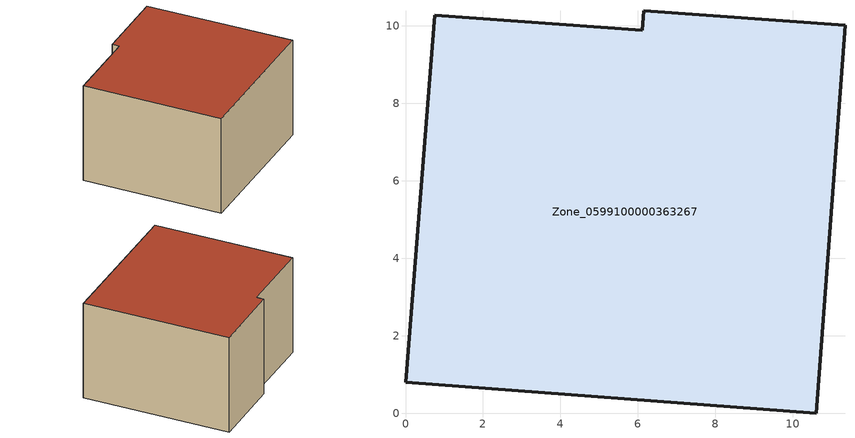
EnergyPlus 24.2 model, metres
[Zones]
Zone_0599100000363267
 floor ground (C_G): 10.6,0 0,0.79 0.75,10.27 6.12,9.89 6.15,10.39 11.35,10.01 z0.04
 wall outside (C_F): 6.12,9.89 0.75,10.27 0,0.79 10.6,0 11.35,10.01 6.15,10.39 6.12,9.89 z0.04:6.9
 roof outside (C_R): 11.35,10.01 6.15,10.39 6.12,9.89 0.75,10.27 0,0.79 10.6,0 z6.9
[BUILDING]
Pand.0599100000363267: North Axis=0; Terrain=City; Loads Convergence Tolerance Value=0.04; Temperature Convergence Tolerance Value=0.4; Solar Distribution=FullExterior; Maximum Number of Warmup Days=25; Minimum Number of Warmup Days=1
[Site:Location]
Rotterdam.The.Hague.AP_ZH_NLD Design_Conditions: Latitude=51.96; Longitude=4.45; Time Zone=1; Elevation=-4.5
[SITE:GROUNDTEMPERATURE:BUILDINGSURFACE]
18, 18, 18, 18, 18, 18, 18, 18, 18, 18, 18, 18
[MATERIAL] Thermal Absorptance=0.9; Solar Absorptance=0.7; Visible Absorptance=0.7
Name | Roughness | Thickness | Conductivity | Density | Specific Heat
G.TC.1992-2005 | MediumSmooth | 0.15 | 0.06 | 540 | 1210
F.TC.1992-2005 | Rough | 0.3 | 0.12 | 1920 | 840
R.TC.1992-2005 | MediumRough | 0.2 | 0.08 | 1500 | 1000
[CONSTRUCTION]
C_G: G.TC.1992-2005
C_F: F.TC.1992-2005
C_R: R.TC.1992-2005
[ZONE]
Zone_0599100000363267: Type=1; Multiplier=1; Ceiling Height=Autocalculate; Volume=Autocalculate; Floor Area=autocalculate; Part of Total Floor Area=Yes
[ZONEINFILTRATION:DESIGNFLOWRATE]
Infil_Zone_0599100000363267: Zone or ZoneList or Space or SpaceList=Zone_0599100000363267; Schedule=AlwaysOn; Design Flow Rate Calculation Method=Flow/Area; Flow Rate per Floor Area=0.0015; Constant Term Coefficient=1; Temperature Term Coefficient=0; Velocity Term Coefficient=0; Velocity Squared Term Coefficient=0
[HVACTEMPLATE:ZONE:IDEALLOADSAIRSYSTEM]
Zone_0599100000363267: Maximum Heating Supply Air Temperature=50; Minimum Cooling Supply Air Temperature=13; Maximum Heating Supply Air Humidity Ratio=0.0156; Minimum Cooling Supply Air Humidity Ratio=0.0077; Heating Limit=NoLimit; Cooling Limit=NoLimit; Dehumidification Control Type=ConstantSensibleHeatRatio; Cooling Sensible Heat Ratio=0.7; Dehumidification Setpoint=60; Humidification Control Type=None; Humidification Setpoint=30; Outdoor Air Method=None; Outdoor Air Flow Rate per Person=0.00944; Outdoor Air Flow Rate per Zone Floor Area=0; Outdoor Air Flow Rate per Zone=0; Demand Controlled Ventilation Type=None; Outdoor Air Economizer Type=NoEconomizer; Heat Recovery Type=None; Sensible Heat Recovery Effectiveness=0.7; Latent Heat Recovery Effectiveness=0.65
[ZONECONTROL:THERMOSTAT]
ThermostatControl_Zone_0599100000363267: Zone or ZoneList=Zone_0599100000363267; Control Type Schedule=DualSetpointControlType; Control 1=Thermostat_Zone_0599100000363267; Temperature Difference Between Cutout And Setpoint=0
[THERMOSTATSETPOINT:DUALSETPOINT]
Thermostat_Zone_0599100000363267: Heating Setpoint Temperature Schedule=HeatingSetpoint_Zone_0599100000363267; Cooling Setpoint Temperature Schedule=CoolingSetpoint_Zone_0599100000363267
[SCHEDULE:COMPACT]
HeatingSetpoint_Zone_0599100000363267: Through: 12/31, For: AllDays, Until: 24:00, 21
CoolingSetpoint_Zone_0599100000363267: Through: 12/31, For: AllDays, Until: 24:00, 24
DualSetpointControlType: Through: 12/31, For: AllDays, Until: 24:00, 4
AlwaysOn: Through: 12/31, For: AllDays, Until: 24:00, 1
